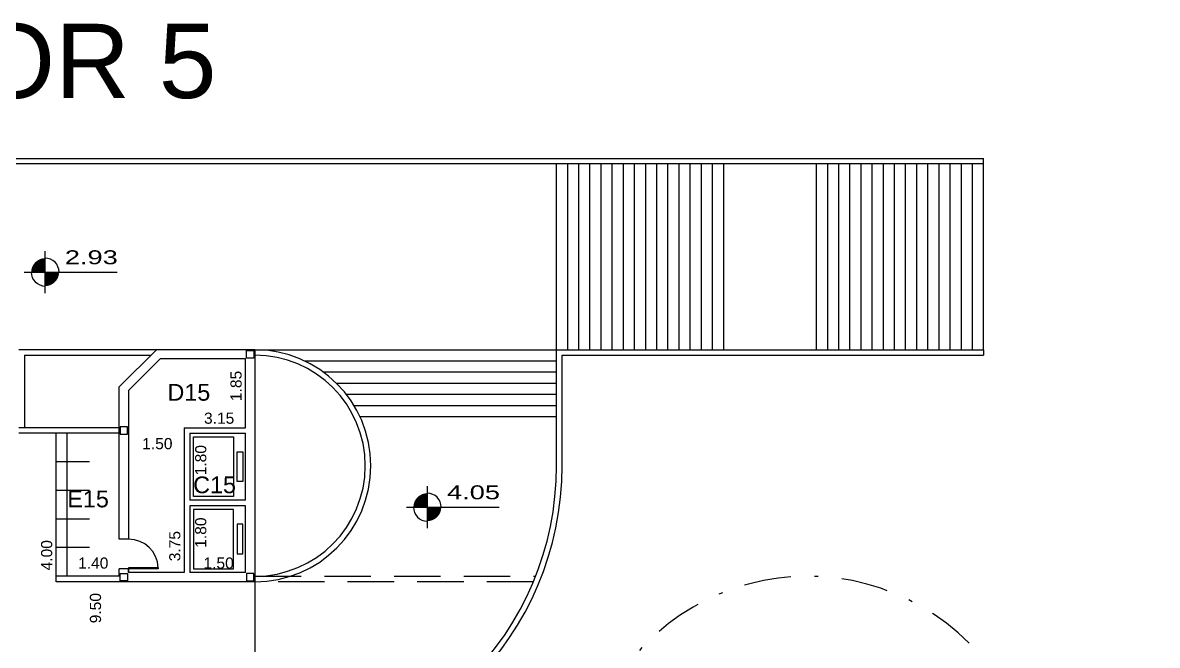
# Model space of a CAD drawing. Extents: x 652 to 872, y -56 to 210.
# Drawn here: x 779.11 to 809.66, y 192.92 to 209.68 of the extents above; entities that cross this region are included whole.
import ezdxf

# ---------------------------------------------------------------- set-up
doc = ezdxf.new("R2010")
doc.units = 0
doc.header["$LTSCALE"] = 2
doc.header["$PDMODE"] = 3
doc.linetypes.add('DASHDOT2', pattern=[12.7, 6.35, -3.175, 0, -3.175])
doc.linetypes.add('HIDDEN', pattern=[0.375, 0.25, -0.125])
doc.layers.get('0').update_dxf_attribs({"linetype": 'CONTINUOUS'})
doc.layers.get('DEFPOINTS').update_dxf_attribs({"linetype": 'CONTINUOUS'})
for name, color, linetype in [('02', 2, 'CONTINUOUS'), ('DIVISÓRIAS-ARY', 2, 'CONTINUOUS'), ('ESCADA-ARY', 7, 'CONTINUOUS'), ('ESQUADRIA-ARY', 2, 'CONTINUOUS'), ('NOVOSNIVEIS', 30, 'CONTINUOUS'), ('PAREDE-ALTA-ARY', 1, 'CONTINUOUS'), ('PILARES-SECUND-ARY', 5, 'CONTINUOUS'), ('PROJ-COBERTURA-ARY', 7, 'DASHDOT2'), ('RAMPA-ARY', 2, 'CONTINUOUS'), ('RAMPA-PROJ-ARY', 7, 'HIDDEN'), ('TEXTO-PB-COR-ARY', 12, 'CONTINUOUS'), ('TEXTO-PB-COTAS-ARY', 12, 'CONTINUOUS'), ('TEXTOG-EP-ARY', 11, 'CONTINUOUS')]:
    doc.layers.add(name, color=color, linetype=linetype)
doc.styles.add('ARIAL', font='arial.ttf', dxfattribs={"height": 0.5})
doc.styles.add('REGUA60', font='arial.ttf')
doc.styles.add('SEM_ESCALA', font='arial.ttf')
doc.dimstyles.new('DIMTIC100-ARY', dxfattribs={"dimtxt": 0.3, "dimasz": 0.12, "dimexe": 0.1, "dimexo": 0.15, "dimgap": 0.1, "dimtad": 1, "dimjust": 1, "dimtoh": 1, "dimrnd": 0.01, "dimzin": 0, "dimdsep": 46, "dimtxsty": 'SEM_ESCALA', "dimblk1": 'NONE', "dimblk2": 'NONE', "dimsah": 1, "dimcen": -0.1, "dimdle": 0.06, "dimse1": 1, "dimse2": 1, "dimsd1": 1, "dimsd2": 1, "dimclrd": 1, "dimclre": 1, "dimclrt": 2, "dimadec": 0, "dimazin": 0, "dimtfac": 1, "dimtix": 1, "dimtmove": 2, "dimatfit": 3, "dimldrblk": 'NONE', "dimfxl": 1, "dimtolj": 1, "dimtzin": 0, "dimarcsym": 0})

# ---------------------------------------------------------------- blocks, each defined once
blk = doc.blocks.new('*D88')
at = {"layer": 'DEFPOINTS', "color": 0, "linetype": 'ByBlock', "ltscale": 0.5}
for p in [(780.01, 194.624), (780.36, 185.124), (781.325, 185.124)]:
    blk.add_point(p, dxfattribs=at)
at = {"color": 2, "linetype": 'ByBlock', "ltscale": 0.5, "insert": (781.072, 193.915), "char_height": 0.3, "attachment_point": 5, "rotation": 90, "style": 'SEM_ESCALA'}
blk.add_mtext('\\A1;9.50', dxfattribs=at)
blk = doc.blocks.new('_NONE')
at = {"color": 0, "linetype": 'ByBlock', "ltscale": 0.5}
blk.add_circle((0, 0), 0.25, dxfattribs=at)
blk = doc.blocks.new('*D94')
at = {"layer": 'DEFPOINTS', "color": 0, "linetype": 'ByBlock', "ltscale": 0.5}
for p in [(785.36, 194.624), (785.36, 194.624), (785.36, 189.624)]:
    blk.add_point(p, dxfattribs=at)
at = {"color": 2, "linetype": 'ByBlock', "ltscale": 0.5, "insert": (785.107, 190.333), "char_height": 0.3, "attachment_point": 5, "rotation": 90, "style": 'SEM_ESCALA'}
blk.add_mtext('\\A1;5.00', dxfattribs=at)
blk = doc.blocks.new('*D95')
at = {"layer": 'DEFPOINTS', "color": 0, "linetype": 'ByBlock', "ltscale": 0.5}
for p in [(780.01, 196.304), (774.01, 194.624), (780.01, 194.624)]:
    blk.add_point(p, dxfattribs=at)
at = {"color": 2, "linetype": 'ByBlock', "ltscale": 0.5, "insert": (774.72, 196.557), "char_height": 0.3, "attachment_point": 5, "style": 'SEM_ESCALA'}
blk.add_mtext('\\A1;6.00', dxfattribs=at)
blk = doc.blocks.new('*D96')
at = {"layer": 'DEFPOINTS', "color": 0, "linetype": 'ByBlock', "ltscale": 0.5}
for p in [(780.31, 194.774), (781.71, 194.874), (781.71, 194.774)]:
    blk.add_point(p, dxfattribs=at)
at = {"color": 2, "linetype": 'ByBlock', "ltscale": 0.5, "insert": (781.01, 195.127), "char_height": 0.3, "attachment_point": 5, "style": 'SEM_ESCALA'}
blk.add_mtext('\\A1;1.40', dxfattribs=at)
blk = doc.blocks.new('*D97')
at = {"layer": 'DEFPOINTS', "color": 0, "linetype": 'ByBlock', "ltscale": 0.5}
for p in [(780.01, 198.624), (780.01, 198.624), (780.01, 194.624)]:
    blk.add_point(p, dxfattribs=at)
at = {"color": 2, "linetype": 'ByBlock', "ltscale": 0.5, "insert": (779.757, 195.339), "char_height": 0.3, "attachment_point": 5, "rotation": 90, "style": 'SEM_ESCALA'}
blk.add_mtext('\\A1;4.00', dxfattribs=at)
blk = doc.blocks.new('*D176')
at = {"layer": 'DEFPOINTS', "color": 0, "linetype": 'ByBlock', "ltscale": 0.5}
for p in [(790.308, 214.032), (787.158, 212.132), (790.308, 212.132)]:
    blk.add_point(p, dxfattribs=at)
at = {"color": 2, "linetype": 'ByBlock', "ltscale": 0.5, "insert": (789.597, 212.386), "char_height": 0.3, "attachment_point": 5, "style": 'SEM_ESCALA'}
blk.add_mtext('\\A1;3.15', dxfattribs=at)
blk = doc.blocks.new('*D175')
at = {"layer": 'DEFPOINTS', "color": 0, "linetype": 'ByBlock', "ltscale": 0.5}
for p in [(781.96, 198.598), (783.46, 198.774), (783.46, 198.089)]:
    blk.add_point(p, dxfattribs=at)
at = {"color": 2, "linetype": 'ByBlock', "ltscale": 0.5, "insert": (782.736, 198.343), "char_height": 0.3, "attachment_point": 5, "style": 'SEM_ESCALA'}
blk.add_mtext('\\A1;1.50', dxfattribs=at)
blk = doc.blocks.new('*D174')
at = {"layer": 'DEFPOINTS', "color": 0, "linetype": 'ByBlock', "ltscale": 0.5}
for p in [(790.308, 213.982), (790.308, 213.982), (790.308, 212.132)]:
    blk.add_point(p, dxfattribs=at)
at = {"color": 2, "linetype": 'ByBlock', "ltscale": 0.5, "insert": (790.054, 213.256), "char_height": 0.3, "attachment_point": 5, "rotation": 90, "style": 'SEM_ESCALA'}
blk.add_mtext('\\A1;1.85', dxfattribs=at)
blk = doc.blocks.new('*D180')
at = {"layer": 'DEFPOINTS', "color": 0, "linetype": 'ByBlock', "ltscale": 0.5}
for p in [(790.308, 210.64), (788.808, 208.74), (790.308, 208.232)]:
    blk.add_point(p, dxfattribs=at)
at = {"color": 2, "linetype": 'ByBlock', "ltscale": 0.5, "insert": (789.583, 208.485), "char_height": 0.3, "attachment_point": 5, "style": 'SEM_ESCALA'}
blk.add_mtext('\\A1;1.50', dxfattribs=at)
blk = doc.blocks.new('*D179')
at = {"layer": 'DEFPOINTS', "color": 0, "linetype": 'ByBlock', "ltscale": 0.5}
for p in [(789.356, 210.032), (789.356, 210.032), (789.356, 208.232)]:
    blk.add_point(p, dxfattribs=at)
at = {"color": 2, "linetype": 'ByBlock', "ltscale": 0.5, "insert": (789.103, 209.307), "char_height": 0.3, "attachment_point": 5, "rotation": 90, "style": 'SEM_ESCALA'}
blk.add_mtext('\\A1;1.80', dxfattribs=at)
blk = doc.blocks.new('*D178')
at = {"layer": 'DEFPOINTS', "color": 0, "linetype": 'ByBlock', "ltscale": 0.5}
for p in [(789.356, 211.982), (789.356, 211.982), (789.356, 210.182)]:
    blk.add_point(p, dxfattribs=at)
at = {"color": 2, "linetype": 'ByBlock', "ltscale": 0.5, "insert": (789.103, 211.257), "char_height": 0.3, "attachment_point": 5, "rotation": 90, "style": 'SEM_ESCALA'}
blk.add_mtext('\\A1;1.80', dxfattribs=at)
blk = doc.blocks.new('*D177')
at = {"layer": 'DEFPOINTS', "color": 0, "linetype": 'ByBlock', "ltscale": 0.5}
for p in [(788.658, 211.982), (788.658, 211.982), (788.658, 208.232)]:
    blk.add_point(p, dxfattribs=at)
at = {"color": 2, "linetype": 'ByBlock', "ltscale": 0.5, "insert": (788.404, 208.943), "char_height": 0.3, "attachment_point": 5, "rotation": 90, "style": 'SEM_ESCALA'}
blk.add_mtext('\\A1;3.75', dxfattribs=at)

msp = doc.modelspace()

# ---------------------------------------------------------------- linework, layer by layer
at = {"layer": '02'}
for points in [[(784.785, 196.924), (783.71, 196.924), (783.71, 198.524), (784.785, 198.524)], [(785.035, 197.324), (784.885, 197.324), (784.885, 198.124), (785.035, 198.124)], [(784.785, 196.574), (783.71, 196.574), (783.71, 194.974), (784.785, 194.974)], [(785.035, 196.174), (784.885, 196.174), (784.885, 195.374), (785.035, 195.374)]]:
    msp.add_lwpolyline(points, close=True, dxfattribs=at)
at = {"layer": 'DIVISÓRIAS-ARY'}
for p, q in [((782.76, 195.004), (781.96, 195.004)), ((781.96, 195.004), (781.96, 194.974)), ((782.76, 194.974), (781.96, 194.974)), ((782.76, 195.004), (782.76, 194.974))]:
    msp.add_line(p, q, dxfattribs=at)
at = {"layer": 'DIVISÓRIAS-ARY', "color": 7, "ltscale": 0.5}
msp.add_arc((781.96, 194.974), 0.8, 2.1491, 90, dxfattribs=at)
at = {"layer": 'ESCADA-ARY'}
for p, q in [((793.485, 200.874), (793.485, 205.874)), ((803.785, 200.874), (803.785, 205.874)), ((804.085, 200.874), (804.085, 205.874)), ((804.385, 200.874), (804.385, 205.874)), ((804.685, 200.874), (804.685, 205.874)), ((804.985, 200.874), (804.985, 205.874)), ((785.36, 200.874), (793.485, 200.874)), ((786.696, 200.574), (793.485, 200.574)), ((787.201, 200.274), (793.485, 200.274)), ((787.554, 199.974), (793.485, 199.974)), ((787.822, 199.674), (793.485, 199.674)), ((788.029, 199.374), (793.485, 199.374)), ((788.19, 199.074), (793.485, 199.074))]:
    msp.add_line(p, q, dxfattribs=at)
at = {"layer": 'ESCADA-ARY', "flags": 128}
for points in [[(793.785, 200.874), (793.785, 205.874)], [(794.085, 200.874), (794.085, 205.874)], [(794.385, 200.874), (794.385, 205.874)], [(794.685, 200.874), (794.685, 205.874)], [(794.985, 200.874), (794.985, 205.874)], [(795.285, 200.874), (795.285, 205.874)], [(795.585, 200.874), (795.585, 205.874)], [(795.885, 200.874), (795.885, 205.874)], [(796.185, 200.874), (796.185, 205.874)], [(796.485, 200.874), (796.485, 205.874)], [(796.785, 200.874), (796.785, 205.874)], [(797.085, 200.874), (797.085, 205.874)], [(797.385, 200.874), (797.385, 205.874)], [(797.685, 200.874), (797.685, 205.874)], [(797.985, 200.874), (797.985, 205.874)], [(800.485, 200.874), (800.485, 205.874)], [(800.785, 200.874), (800.785, 205.874)], [(801.085, 200.874), (801.085, 205.874)], [(801.385, 200.874), (801.385, 205.874)], [(801.685, 200.874), (801.685, 205.874)], [(801.985, 200.874), (801.985, 205.874)], [(802.285, 200.874), (802.285, 205.874)], [(802.585, 200.874), (802.585, 205.874)], [(802.885, 200.874), (802.885, 205.874)], [(803.185, 200.874), (803.185, 205.874)], [(803.485, 200.874), (803.485, 205.874)]]:
    msp.add_lwpolyline(points, dxfattribs=at)
at = {"layer": 'ESQUADRIA-ARY'}
for p, q in [((780.01, 194.774), (780.01, 198.624)), ((780.31, 194.774), (780.31, 198.624)), ((780.91, 197.854), (780.01, 197.854)), ((780.91, 197.084), (780.01, 197.084)), ((780.91, 196.314), (780.01, 196.314)), ((780.91, 195.544), (780.01, 195.544))]:
    msp.add_line(p, q, dxfattribs=at)
at = {"layer": 'NOVOSNIVEIS'}
for p, q in [((779.715, 202.4), (779.715, 203.525)), ((779.153, 202.963), (781.653, 202.963)), ((790.006, 196.072), (790.006, 197.197)), ((789.443, 196.634), (791.943, 196.634))]:
    msp.add_line(p, q, dxfattribs=at)
at = {"layer": 'NOVOSNIVEIS', "const_width": 0.375}
for points in [[(779.528, 202.963, -0.414214), (779.715, 203.15, -0.618034)], [(779.715, 202.775, 0.414214), (779.903, 202.963, 0.618034)], [(789.818, 196.634, -0.414214), (790.006, 196.822, -0.618034)], [(790.006, 196.447, 0.414214), (790.193, 196.634, 0.618034)]]:
    msp.add_lwpolyline(points, format="xyb", dxfattribs=at)
at = {"layer": 'NOVOSNIVEIS'}
for centre, start, end in [((779.715, 202.963), 0, 90), ((779.715, 202.963), 180, 270), ((790.006, 196.634), 0, 90), ((790.006, 196.634), 180, 270)]:
    msp.add_arc(centre, 0.375, start, end, dxfattribs=at)
at = {"layer": 'PAREDE-ALTA-ARY'}
for p, q in [((781.71, 199.874), (782.71, 200.874)), ((785.36, 200.874), (782.71, 200.874)), ((785.36, 200.874), (785.36, 194.624)), ((781.96, 199.771), (782.814, 200.624)), ((785.11, 200.624), (782.814, 200.624)), ((785.11, 198.774), (785.11, 200.624)), ((781.71, 195.774), (781.71, 199.874)), ((781.96, 199.771), (781.96, 198.774)), ((781.71, 198.774), (779.01, 198.774)), ((781.71, 198.624), (779.01, 198.624)), ((781.96, 198.774), (781.96, 195.774)), ((783.46, 198.774), (785.11, 198.774)), ((783.46, 198.774), (783.46, 195.174)), ((783.61, 198.624), (785.11, 198.624)), ((783.61, 198.624), (783.61, 196.824)), ((785.11, 196.824), (785.11, 198.624)), ((783.46, 198.024), (783.46, 194.874)), ((785.11, 196.824), (783.61, 196.824)), ((785.11, 196.674), (783.61, 196.674)), ((783.61, 196.674), (783.61, 194.874)), ((785.11, 194.874), (785.11, 196.674)), ((781.96, 195.774), (781.71, 195.774)), ((781.71, 194.774), (781.71, 194.974)), ((781.96, 194.974), (781.71, 194.974)), ((781.96, 194.974), (781.96, 194.874)), ((781.96, 194.874), (781.96, 194.974)), ((780.01, 194.624), (780.01, 194.774)), ((781.71, 194.774), (780.01, 194.774)), ((785.36, 194.624), (780.01, 194.624)), ((783.46, 194.874), (781.96, 194.874)), ((785.11, 194.874), (783.61, 194.874))]:
    msp.add_line(p, q, dxfattribs=at)
at = {"layer": 'PILARES-SECUND-ARY'}
for points in [[(785.135, 200.849), (785.335, 200.849), (785.335, 200.649), (785.135, 200.649)], [(781.935, 198.799), (781.735, 198.799), (781.735, 198.599), (781.935, 198.599)], [(781.935, 198.799), (781.735, 198.799), (781.735, 198.599), (781.935, 198.599)], [(781.935, 194.649), (781.735, 194.649), (781.735, 194.849), (781.935, 194.849)], [(785.135, 194.649), (785.335, 194.649), (785.335, 194.849), (785.135, 194.849)]]:
    msp.add_lwpolyline(points, close=True, dxfattribs=at)
at = {"layer": 'PROJ-COBERTURA-ARY', "ltscale": 0.1}
msp.add_lwpolyline([(809.661, 187.908), (804.596, 192.973, 1), (795.898, 184.275), (806.425, 173.749)], format="xyb", dxfattribs=at)
at = {"layer": 'RAMPA-ARY'}
for p, q in [((760.11, 206.024), (804.985, 206.024)), ((804.985, 205.874), (804.985, 206.024)), ((804.985, 205.874), (760.11, 205.874)), ((782.71, 200.874), (779.01, 200.874)), ((779.16, 200.724), (779.16, 198.774)), ((779.16, 200.724), (782.56, 200.724)), ((793.485, 200.874), (804.985, 200.874)), ((793.485, 197.749), (793.485, 200.874)), ((793.635, 200.724), (804.985, 200.724)), ((793.635, 197.749), (793.635, 200.724)), ((804.985, 200.874), (804.985, 200.724)), ((785.36, 194.624), (785.36, 189.624))]:
    msp.add_line(p, q, dxfattribs=at)
for radius, end in [(3.125, 90), (2.975, 90), (8.125, 360), (8.275, 360)]:
    msp.add_arc((785.36, 197.749), radius, 270, end, dxfattribs=at)
at = {"layer": 'RAMPA-PROJ-ARY', "linetype": 'HIDDEN', "ltscale": 2.5}
for points in [[(785.36, 194.774), (792.921, 194.774)], [(792.86, 194.624), (785.36, 194.624)]]:
    msp.add_lwpolyline(points, dxfattribs=at)

# ---------------------------------------------------------------- texts
at = {"layer": 'NOVOSNIVEIS', "ltscale": 0.5, "style": 'REGUA60', "width": 1.4}
for s, p in [('2.93', (780.244, 203.175)), ('4.05', (790.535, 196.847))]:
    msp.add_text(s, height=0.375, dxfattribs=at).set_placement(p)
at = {"layer": 'TEXTO-PB-COR-ARY', "style": 'ARIAL'}
for s, p in [('D15', (783.008, 199.501)), ('C15', (783.7, 197.01)), ('E15', (780.312, 196.63))]:
    msp.add_text(s, height=0.45, dxfattribs=at).set_placement(p)
at = {"layer": 'TEXTOG-EP-ARY', "style": 'ARIAL'}
msp.add_text('SETOR 5', height=2, dxfattribs=at).set_placement((772.375, 207.648))

# ---------------------------------------------------------------- dimensions: what is measured, and where the dimension line sits
at = {"layer": 'TEXTO-PB-COTAS-ARY', "ltscale": 0.5}
for base, p1, p2, angle, picture, middle in [((785.11, 198.775), (781.96, 198.775), (785.11, 200.675), 180, '*D176', (784.399, 199.028)), ((785.11, 200.624), (785.11, 198.774), (785.11, 200.624), 90, '*D174', (784.857, 199.898)), ((784.159, 198.624), (784.159, 196.824), (784.159, 198.624), 90, '*D178', (783.905, 197.9)), ((785.11, 194.874), (783.61, 195.383), (785.11, 197.283), 180, '*D180', (784.386, 195.127)), ((784.159, 196.674), (784.159, 194.874), (784.159, 196.674), 90, '*D179', (783.905, 195.95))]:
    dim = msp.add_linear_dim(base=base, p1=p1, p2=p2, angle=angle, dimstyle='DIMTIC100-ARY', override={"dimjust": 2}, dxfattribs=at)
    dim.commit()
    dim.dimension.update_dxf_attribs({"geometry": picture, "text_midpoint": middle, "insert": (-5.197, -13.358)})
for base, p1, p2, picture, middle in [((780.01, 198.624), (780.01, 194.624), (780.01, 198.624), '*D97', (779.757, 195.339)), ((781.325, 185.124), (780.01, 194.624), (780.36, 185.124), '*D88', (781.072, 193.915)), ((785.36, 194.624), (785.36, 189.624), (785.36, 194.624), '*D94', (785.107, 190.333))]:
    dim = msp.add_linear_dim(base=base, p1=p1, p2=p2, angle=90, dimstyle='DIMTIC100-ARY', dxfattribs=at)
    dim.commit()
    dim.dimension.update_dxf_attribs({"geometry": picture, "text_midpoint": middle})
dim = msp.add_linear_dim(base=(783.46, 198.089), p1=(781.96, 198.598), p2=(783.46, 198.774), angle=180, dimstyle='DIMTIC100-ARY', override={"dimjust": 2}, dxfattribs=at)
dim.commit()
dim.dimension.update_dxf_attribs({"geometry": '*D175', "text_midpoint": (782.736, 198.343)})
dim = msp.add_linear_dim(base=(783.46, 198.624), p1=(783.46, 194.874), p2=(783.46, 198.624), angle=90, dimstyle='DIMTIC100-ARY', dxfattribs=at)
dim.commit()
dim.dimension.update_dxf_attribs({"geometry": '*D177', "text_midpoint": (783.207, 195.585), "insert": (-5.197, -13.358)})
for base, p1, p2, picture, middle in [((780.01, 196.304), (774.01, 194.624), (780.01, 194.624), '*D95', (774.72, 196.557)), ((781.71, 194.874), (780.31, 194.774), (781.71, 194.774), '*D96', (781.01, 195.127))]:
    dim = msp.add_linear_dim(base=base, p1=p1, p2=p2, dimstyle='DIMTIC100-ARY', dxfattribs=at)
    dim.commit()
    dim.dimension.update_dxf_attribs({"geometry": picture, "text_midpoint": middle})

doc.saveas('drawing.dxf')
